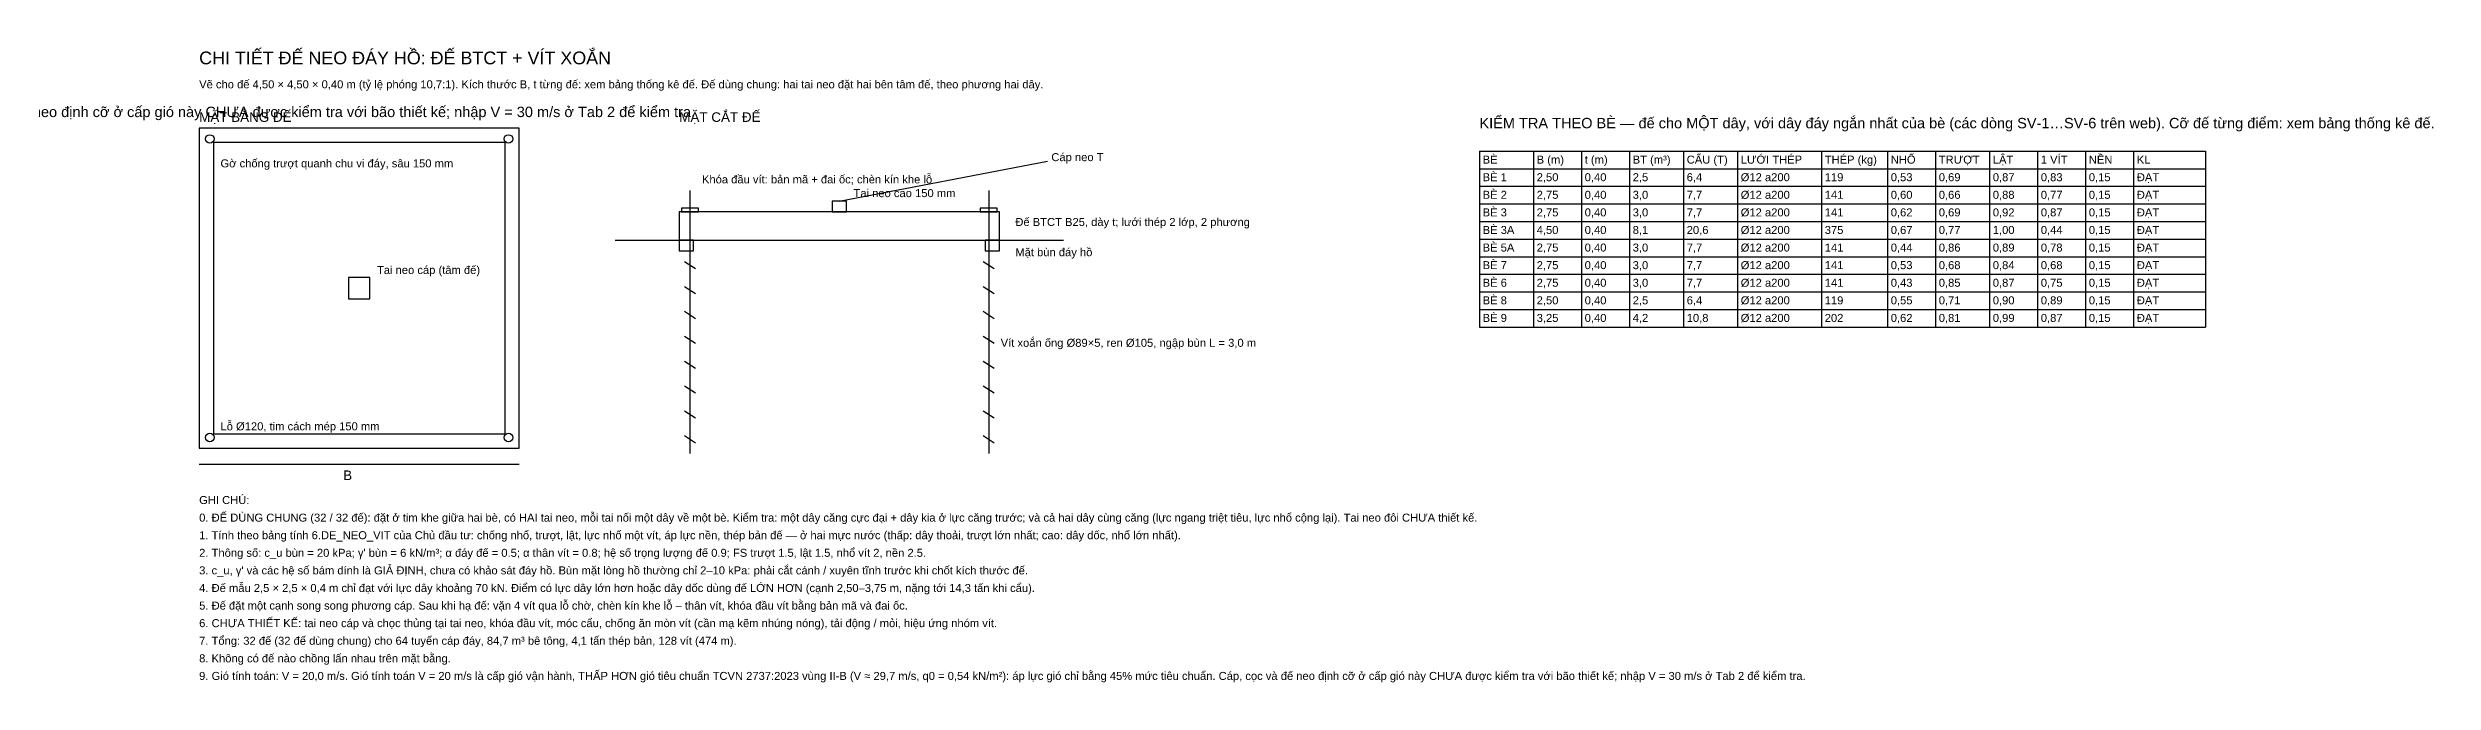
# Model space of a CAD drawing. Header units: metres. Extents: x -250 to 1222, y -294 to 420.
# Drawn here: x 864 to 1221.7, y 324.8 to 420.1 of the extents above; entities that cross this region are included whole.
import ezdxf

# ---------------------------------------------------------------- set-up
doc = ezdxf.new("R2010")
doc.units = ezdxf.units.M
doc.layers.add('08_BANG_THONG_KE_DE_NEO', color=7, linetype='CONTINUOUS')
doc.layers.add('09_CHI_TIET_DE_NEO', color=2, linetype='CONTINUOUS')
doc.styles.add('VN', font='arial.ttf')

msp = doc.modelspace()

# ---------------------------------------------------------------- linework, layer by layer
at = {"layer": '09_CHI_TIET_DE_NEO'}
for p, q in [((934.67, 408), (886.67, 408)), ((886.67, 408), (886.67, 360)), ((934.67, 360), (934.67, 408)), ((932.537, 405.867), (888.803, 405.867)), ((888.803, 405.867), (888.803, 362.133)), ((932.537, 362.133), (932.537, 405.867)), ((1078.67, 404.568), (1187.57, 404.568)), ((1078.67, 404.568), (1078.67, 378.168)), ((1086.77, 404.568), (1086.77, 378.168)), ((1093.97, 404.568), (1093.97, 378.168)), ((1101.17, 404.568), (1101.17, 378.168)), ((1109.27, 404.568), (1109.27, 378.168)), ((1117.37, 404.568), (1117.37, 378.168)), ((1129.97, 404.568), (1129.97, 378.168)), ((1139.87, 404.568), (1139.87, 378.168)), ((1147.07, 404.568), (1147.07, 378.168)), ((1155.17, 404.568), (1155.17, 378.168)), ((1162.37, 404.568), (1162.37, 378.168)), ((1169.57, 404.568), (1169.57, 378.168)), ((1176.77, 404.568), (1176.77, 378.168)), ((1187.57, 404.568), (1187.57, 378.168)), ((982.67, 397.067), (1013.87, 403.067)), ((1078.67, 401.928), (1187.57, 401.928)), ((960.27, 398.667), (960.27, 359.2)), ((1005.07, 398.667), (1005.07, 359.2)), ((1078.67, 399.288), (1187.57, 399.288)), ((1006.67, 395.467), (958.67, 395.467)), ((958.67, 395.467), (958.67, 391.2)), ((961.55, 396), (958.99, 396)), ((958.99, 396), (958.99, 395.467)), ((958.99, 395.467), (961.55, 395.467)), ((961.55, 395.467), (961.55, 396)), ((983.737, 397.067), (981.603, 397.067)), ((981.603, 397.067), (981.603, 395.467)), ((981.603, 395.467), (983.737, 395.467)), ((983.737, 395.467), (983.737, 397.067)), ((1006.35, 396), (1003.79, 396)), ((1003.79, 396), (1003.79, 395.467)), ((1003.79, 395.467), (1006.35, 395.467)), ((1006.35, 395.467), (1006.35, 396)), ((1006.67, 391.2), (1006.67, 395.467)), ((1078.67, 396.648), (1187.57, 396.648)), ((1078.67, 394.008), (1187.57, 394.008)), ((949.07, 391.2), (1016.27, 391.2)), ((958.67, 391.2), (1006.67, 391.2)), ((960.803, 391.2), (958.67, 391.2)), ((958.67, 391.2), (958.67, 389.6)), ((960.803, 389.6), (960.803, 391.2)), ((1006.67, 391.2), (1004.537, 391.2)), ((1004.537, 391.2), (1004.537, 389.6)), ((1006.67, 389.6), (1006.67, 391.2)), ((1078.67, 391.368), (1187.57, 391.368)), ((958.67, 389.6), (960.803, 389.6)), ((959.43, 388), (961.11, 386.933)), ((1004.23, 388), (1005.91, 386.933)), ((1004.537, 389.6), (1006.67, 389.6)), ((1078.67, 388.728), (1187.57, 388.728)), ((912.27, 385.6), (909.07, 385.6)), ((909.07, 385.6), (909.07, 382.4)), ((912.27, 382.4), (912.27, 385.6)), ((959.43, 384.267), (961.11, 383.2)), ((1004.23, 384.267), (1005.91, 383.2)), ((1078.67, 386.088), (1187.57, 386.088)), ((1078.67, 383.448), (1187.57, 383.448)), ((909.07, 382.4), (912.27, 382.4)), ((959.43, 380.533), (961.11, 379.467)), ((1004.23, 380.533), (1005.91, 379.467)), ((1078.67, 380.808), (1187.57, 380.808)), ((959.43, 376.8), (961.11, 375.733)), ((1004.23, 376.8), (1005.91, 375.733)), ((1078.67, 378.168), (1187.57, 378.168)), ((959.43, 373.067), (961.11, 372)), ((1004.23, 373.067), (1005.91, 372)), ((959.43, 369.333), (961.11, 368.267)), ((1004.23, 369.333), (1005.91, 368.267)), ((959.43, 365.6), (961.11, 364.533)), ((1004.23, 365.6), (1005.91, 364.533)), ((888.803, 362.133), (932.537, 362.133)), ((959.43, 361.867), (961.11, 360.8)), ((1004.23, 361.867), (1005.91, 360.8)), ((886.67, 360), (934.67, 360)), ((886.67, 357.6), (934.67, 357.6))]:
    msp.add_line(p, q, dxfattribs=at)
for centre in [(888.27, 406.4), (933.07, 406.4), (888.27, 361.6), (933.07, 361.6)]:
    msp.add_circle(centre, 0.64, dxfattribs=at)

# ---------------------------------------------------------------- texts
at = {"layer": '08_BANG_THONG_KE_DE_NEO', "style": 'VN'}
msp.add_text('CHÚ Ý: Gió tính toán V = 20 m/s là cấp gió vận hành, THẤP HƠN gió tiêu chuẩn TCVN 2737:2023 vùng II-B (V ≈ 29,7 m/s, q0 = 0,54 kN/m²): áp lực gió chỉ bằng 45% mức tiêu chuẩn. Cáp, cọc và đế neo định cỡ ở cấp gió này CHƯA được kiểm tra với bão thiết kế; nhập V = 30 m/s ở Tab 2 để kiểm tra.', height=1.56, dxfattribs=at).set_placement((669.47, 409.68))
at = {"layer": '09_CHI_TIET_DE_NEO', "style": 'VN'}
for s, height, p in [('CHI TIẾT ĐẾ NEO ĐÁY HỒ: ĐẾ BTCT + VÍT XOẮN', 1.92, (886.67, 417.6)), ('Vẽ cho đế 4,50 × 4,50 × 0,40 m (tỷ lệ phóng 10,7:1). Kích thước B, t từng đế: xem bảng thống kê đế. Đế dùng chung: hai tai neo đặt hai bên tâm đế, theo phương hai dây.', 1.2, (886.67, 414)), ('MẶT BẰNG ĐẾ', 1.44, (886.67, 408.96)), ('MẶT CẮT ĐẾ', 1.44, (958.67, 408.96)), ('KIỂM TRA THEO BÈ — đế cho MỘT dây, với dây đáy ngắn nhất của bè (các dòng SV-1…SV-6 trên web). Cỡ đế từng điểm: xem bảng thống kê đế.', 1.56, (1078.67, 408)), ('Cáp neo T', 1.2, (1014.47, 403.067)), ('CẨU (T)', 1.2, (1109.75, 402.696)), ('NHỔ', 1.2, (1140.35, 402.696)), ('NỀN', 1.2, (1170.05, 402.696)), ('Gờ chống trượt quanh chu vi đáy, sâu 150 mm', 1.2, (889.87, 402.133)), ('Khóa đầu vít: bản mã + đai ốc; chèn kín khe lỗ', 1.2, (962.07, 399.733)), ('BÈ', 1.2, (1079.15, 402.696)), ('BÈ 1', 1.2, (1079.15, 400.056)), ('2,50', 1.2, (1087.25, 400.056)), ('B (m)', 1.2, (1087.25, 402.696)), ('t (m)', 1.2, (1094.45, 402.696)), ('0,40', 1.2, (1094.45, 400.056)), ('2,5', 1.2, (1101.65, 400.056)), ('BT (m³)', 1.2, (1101.65, 402.696)), ('6,4', 1.2, (1109.75, 400.056)), ('Ø12 a200', 1.2, (1117.85, 400.056)), ('LƯỚI THÉP', 1.2, (1117.85, 402.696)), ('THÉP (kg)', 1.2, (1130.45, 402.696)), ('119', 1.2, (1130.45, 400.056)), ('0,53', 1.2, (1140.35, 400.056)), ('TRƯỢT', 1.2, (1147.55, 402.696)), ('0,69', 1.2, (1147.55, 400.056)), ('0,87', 1.2, (1155.65, 400.056)), ('LẬT', 1.2, (1155.65, 402.696)), ('0,83', 1.2, (1162.85, 400.056)), ('1 VÍT', 1.2, (1162.85, 402.696)), ('0,15', 1.2, (1170.05, 400.056)), ('ĐẠT', 1.2, (1177.25, 400.056)), ('KL', 1.2, (1177.25, 402.696)), ('Tai neo cao 150 mm', 1.2, (984.803, 397.667)), ('BÈ 2', 1.2, (1079.15, 397.416)), ('2,75', 1.2, (1087.25, 397.416)), ('0,40', 1.2, (1094.45, 397.416)), ('3,0', 1.2, (1101.65, 397.416)), ('7,7', 1.2, (1109.75, 397.416)), ('Ø12 a200', 1.2, (1117.85, 397.416)), ('141', 1.2, (1130.45, 397.416)), ('0,60', 1.2, (1140.35, 397.416)), ('0,66', 1.2, (1147.55, 397.416)), ('0,88', 1.2, (1155.65, 397.416)), ('0,77', 1.2, (1162.85, 397.416)), ('0,15', 1.2, (1170.05, 397.416)), ('ĐẠT', 1.2, (1177.25, 397.416)), ('Đế BTCT B25, dày t; lưới thép 2 lớp, 2 phương', 1.2, (1009.07, 393.333)), ('BÈ 3', 1.2, (1079.15, 394.776)), ('BÈ 3A', 1.2, (1079.15, 392.136)), ('2,75', 1.2, (1087.25, 394.776)), ('0,40', 1.2, (1094.45, 394.776)), ('3,0', 1.2, (1101.65, 394.776)), ('7,7', 1.2, (1109.75, 394.776)), ('Ø12 a200', 1.2, (1117.85, 394.776)), ('141', 1.2, (1130.45, 394.776)), ('0,62', 1.2, (1140.35, 394.776)), ('0,69', 1.2, (1147.55, 394.776)), ('0,92', 1.2, (1155.65, 394.776)), ('0,87', 1.2, (1162.85, 394.776)), ('0,15', 1.2, (1170.05, 394.776)), ('ĐẠT', 1.2, (1177.25, 394.776)), ('Mặt bùn đáy hồ', 1.2, (1009.07, 388.8)), ('BÈ 5A', 1.2, (1079.15, 389.496)), ('4,50', 1.2, (1087.25, 392.136)), ('2,75', 1.2, (1087.25, 389.496)), ('0,40', 1.2, (1094.45, 392.136)), ('0,40', 1.2, (1094.45, 389.496)), ('3,0', 1.2, (1101.65, 389.496)), ('8,1', 1.2, (1101.65, 392.136)), ('20,6', 1.2, (1109.75, 392.136)), ('7,7', 1.2, (1109.75, 389.496)), ('Ø12 a200', 1.2, (1117.85, 392.136)), ('Ø12 a200', 1.2, (1117.85, 389.496)), ('375', 1.2, (1130.45, 392.136)), ('141', 1.2, (1130.45, 389.496)), ('0,67', 1.2, (1140.35, 392.136)), ('0,44', 1.2, (1140.35, 389.496)), ('0,77', 1.2, (1147.55, 392.136)), ('0,86', 1.2, (1147.55, 389.496)), ('0,89', 1.2, (1155.65, 389.496)), ('1,00', 1.2, (1155.65, 392.136)), ('0,44', 1.2, (1162.85, 392.136)), ('0,78', 1.2, (1162.85, 389.496)), ('0,15', 1.2, (1170.05, 392.136)), ('0,15', 1.2, (1170.05, 389.496)), ('ĐẠT', 1.2, (1177.25, 392.136)), ('ĐẠT', 1.2, (1177.25, 389.496)), ('Tai neo cáp (tâm đế)', 1.2, (913.337, 386.133)), ('BÈ 7', 1.2, (1079.15, 386.856)), ('2,75', 1.2, (1087.25, 386.856)), ('0,40', 1.2, (1094.45, 386.856)), ('3,0', 1.2, (1101.65, 386.856)), ('7,7', 1.2, (1109.75, 386.856)), ('Ø12 a200', 1.2, (1117.85, 386.856)), ('141', 1.2, (1130.45, 386.856)), ('0,53', 1.2, (1140.35, 386.856)), ('0,68', 1.2, (1147.55, 386.856)), ('0,84', 1.2, (1155.65, 386.856)), ('0,68', 1.2, (1162.85, 386.856)), ('0,15', 1.2, (1170.05, 386.856)), ('ĐẠT', 1.2, (1177.25, 386.856)), ('BÈ 6', 1.2, (1079.15, 384.216)), ('BÈ 8', 1.2, (1079.15, 381.576)), ('2,75', 1.2, (1087.25, 384.216)), ('2,50', 1.2, (1087.25, 381.576)), ('0,40', 1.2, (1094.45, 384.216)), ('0,40', 1.2, (1094.45, 381.576)), ('3,0', 1.2, (1101.65, 384.216)), ('2,5', 1.2, (1101.65, 381.576)), ('6,4', 1.2, (1109.75, 381.576)), ('7,7', 1.2, (1109.75, 384.216)), ('Ø12 a200', 1.2, (1117.85, 384.216)), ('Ø12 a200', 1.2, (1117.85, 381.576)), ('141', 1.2, (1130.45, 384.216)), ('119', 1.2, (1130.45, 381.576)), ('0,43', 1.2, (1140.35, 384.216)), ('0,55', 1.2, (1140.35, 381.576)), ('0,85', 1.2, (1147.55, 384.216)), ('0,71', 1.2, (1147.55, 381.576)), ('0,87', 1.2, (1155.65, 384.216)), ('0,90', 1.2, (1155.65, 381.576)), ('0,75', 1.2, (1162.85, 384.216)), ('0,89', 1.2, (1162.85, 381.576)), ('0,15', 1.2, (1170.05, 384.216)), ('0,15', 1.2, (1170.05, 381.576)), ('ĐẠT', 1.2, (1177.25, 384.216)), ('BÈ 9', 1.2, (1079.15, 378.936)), ('3,25', 1.2, (1087.25, 378.936)), ('0,40', 1.2, (1094.45, 378.936)), ('4,2', 1.2, (1101.65, 378.936)), ('10,8', 1.2, (1109.75, 378.936)), ('Ø12 a200', 1.2, (1117.85, 378.936)), ('202', 1.2, (1130.45, 378.936)), ('0,62', 1.2, (1140.35, 378.936)), ('0,81', 1.2, (1147.55, 378.936)), ('0,99', 1.2, (1155.65, 378.936)), ('0,87', 1.2, (1162.85, 378.936)), ('0,15', 1.2, (1170.05, 378.936)), ('ĐẠT', 1.2, (1177.25, 381.576)), ('ĐẠT', 1.2, (1177.25, 378.936)), ('Vít xoắn ống Ø89×5, ren Ø105, ngập bùn L = 3,0 m', 1.2, (1006.87, 375.2)), ('Lỗ Ø120, tim cách mép 150 mm', 1.2, (889.87, 362.667)), ('B', 1.44, (908.27, 355.2)), ('GHI CHÚ:', 1.2, (886.67, 351.6)), ('0. ĐẾ DÙNG CHUNG (32 / 32 đế): đặt ở tim khe giữa hai bè, có HAI tai neo, mỗi tai nối một dây về một bè. Kiểm tra: một dây căng cực đại + dây kia ở lực căng trước; và cả hai dây cùng căng (lực ngang triệt tiêu, lực nhổ cộng lại). Tai neo đôi CHƯA thiết kế.', 1.2, (886.67, 348.96)), ('1. Tính theo bảng tính 6.DE_NEO_VIT của Chủ đầu tư: chống nhổ, trượt, lật, lực nhổ một vít, áp lực nền, thép bản đế — ở hai mực nước (thấp: dây thoải, trượt lớn nhất; cao: dây dốc, nhổ lớn nhất).', 1.2, (886.67, 346.32)), ("2. Thông số: c_u bùn = 20 kPa; γ' bùn = 6 kN/m³; α đáy đế = 0.5; α thân vít = 0.8; hệ số trọng lượng đế 0.9; FS trượt 1.5, lật 1.5, nhổ vít 2, nền 2.5.", 1.2, (886.67, 343.68)), ('4. Đế mẫu 2,5 × 2,5 × 0,4 m chỉ đạt với lực dây khoảng 70 kN. Điểm có lực dây lớn hơn hoặc dây dốc dùng đế LỚN HƠN (cạnh 2,50–3,75 m, nặng tới 14,3 tấn khi cẩu).', 1.2, (886.67, 338.4)), ("3. c_u, γ' và các hệ số bám dính là GIẢ ĐỊNH, chưa có khảo sát đáy hồ. Bùn mặt lòng hồ thường chỉ 2–10 kPa: phải cắt cánh / xuyên tĩnh trước khi chốt kích thước đế.", 1.2, (886.67, 341.04)), ('5. Đế đặt một cạnh song song phương cáp. Sau khi hạ đế: vặn 4 vít qua lỗ chờ, chèn kín khe lỗ – thân vít, khóa đầu vít bằng bản mã và đai ốc.', 1.2, (886.67, 335.76)), ('6. CHƯA THIẾT KẾ: tai neo cáp và chọc thủng tại tai neo, khóa đầu vít, móc cẩu, chống ăn mòn vít (cần mạ kẽm nhúng nóng), tải động / mỏi, hiệu ứng nhóm vít.', 1.2, (886.67, 333.12)), ('8. Không có đế nào chồng lấn nhau trên mặt bằng.', 1.2, (886.67, 327.84)), ('7. Tổng: 32 đế (32 đế dùng chung) cho 64 tuyến cáp đáy, 84,7 m³ bê tông, 4,1 tấn thép bản, 128 vít (474 m).', 1.2, (886.67, 330.48)), ('9. Gió tính toán: V = 20,0 m/s. Gió tính toán V = 20 m/s là cấp gió vận hành, THẤP HƠN gió tiêu chuẩn TCVN 2737:2023 vùng II-B (V ≈ 29,7 m/s, q0 = 0,54 kN/m²): áp lực gió chỉ bằng 45% mức tiêu chuẩn. Cáp, cọc và đế neo định cỡ ở cấp gió này CHƯA được kiểm tra với bão thiết kế; nhập V = 30 m/s ở Tab 2 để kiểm tra.', 1.2, (886.67, 325.2))]:
    msp.add_text(s, height=height, dxfattribs=at).set_placement(p)

doc.saveas('drawing.dxf')
